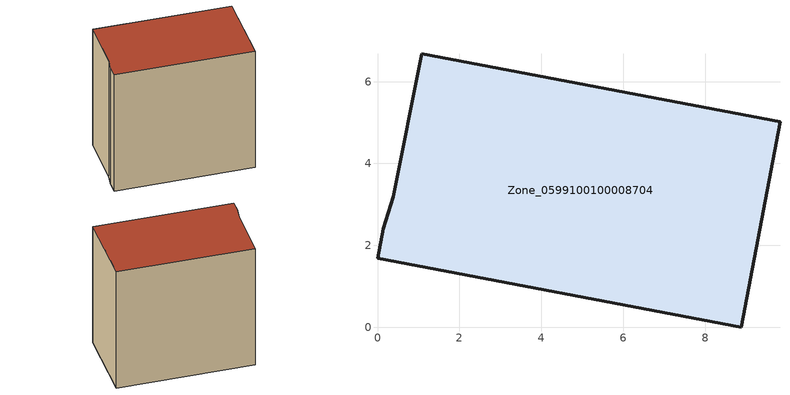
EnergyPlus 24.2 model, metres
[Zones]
Zone_0599100100008704
 floor ground (C_G): 0.38,3.18 1.08,6.68 9.83,5.02 8.88,0 0,1.68 0.14,2.4 z0
 wall outside (C_F): 8.88,0 9.83,5.02 1.08,6.68 0.38,3.18 0.14,2.4 0,1.68 8.88,0 z0:8.7
 roof outside (C_R): 0.38,3.18 0.14,2.4 0,1.68 8.88,0 9.83,5.02 1.08,6.68 z8.7
[BUILDING]
Pand.0599100100008704: North Axis=0; Terrain=City; Loads Convergence Tolerance Value=0.04; Temperature Convergence Tolerance Value=0.4; Solar Distribution=FullExterior; Maximum Number of Warmup Days=25; Minimum Number of Warmup Days=1
[Site:Location]
Rotterdam.The.Hague.AP_ZH_NLD Design_Conditions: Latitude=51.96; Longitude=4.45; Time Zone=1; Elevation=-4.5
[SITE:GROUNDTEMPERATURE:BUILDINGSURFACE]
18, 18, 18, 18, 18, 18, 18, 18, 18, 18, 18, 18
[MATERIAL] Thermal Absorptance=0.9; Solar Absorptance=0.7; Visible Absorptance=0.7
Name | Roughness | Thickness | Conductivity | Density | Specific Heat
G.TI.2015-2018 | MediumSmooth | 0.15 | 0.0428571 | 540 | 1210
F.TI.2015-2018 | Rough | 0.3 | 0.0666667 | 1920 | 840
R.TI.2015-2018 | MediumRough | 0.2 | 0.0333333 | 1500 | 1000
[CONSTRUCTION]
C_G: G.TI.2015-2018
C_F: F.TI.2015-2018
C_R: R.TI.2015-2018
[ZONE]
Zone_0599100100008704: Type=1; Multiplier=1; Ceiling Height=Autocalculate; Volume=Autocalculate; Floor Area=autocalculate; Part of Total Floor Area=Yes
[ZONEINFILTRATION:DESIGNFLOWRATE]
Infil_Zone_0599100100008704: Zone or ZoneList or Space or SpaceList=Zone_0599100100008704; Schedule=AlwaysOn; Design Flow Rate Calculation Method=Flow/Area; Flow Rate per Floor Area=0.0015; Constant Term Coefficient=1; Temperature Term Coefficient=0; Velocity Term Coefficient=0; Velocity Squared Term Coefficient=0
[HVACTEMPLATE:ZONE:IDEALLOADSAIRSYSTEM]
Zone_0599100100008704: Maximum Heating Supply Air Temperature=50; Minimum Cooling Supply Air Temperature=13; Maximum Heating Supply Air Humidity Ratio=0.0156; Minimum Cooling Supply Air Humidity Ratio=0.0077; Heating Limit=NoLimit; Cooling Limit=NoLimit; Dehumidification Control Type=ConstantSensibleHeatRatio; Cooling Sensible Heat Ratio=0.7; Dehumidification Setpoint=60; Humidification Control Type=None; Humidification Setpoint=30; Outdoor Air Method=None; Outdoor Air Flow Rate per Person=0.00944; Outdoor Air Flow Rate per Zone Floor Area=0; Outdoor Air Flow Rate per Zone=0; Demand Controlled Ventilation Type=None; Outdoor Air Economizer Type=NoEconomizer; Heat Recovery Type=None; Sensible Heat Recovery Effectiveness=0.7; Latent Heat Recovery Effectiveness=0.65
[ZONECONTROL:THERMOSTAT]
ThermostatControl_Zone_0599100100008704: Zone or ZoneList=Zone_0599100100008704; Control Type Schedule=DualSetpointControlType; Control 1=Thermostat_Zone_0599100100008704; Temperature Difference Between Cutout And Setpoint=0
[THERMOSTATSETPOINT:DUALSETPOINT]
Thermostat_Zone_0599100100008704: Heating Setpoint Temperature Schedule=HeatingSetpoint_Zone_0599100100008704; Cooling Setpoint Temperature Schedule=CoolingSetpoint_Zone_0599100100008704
[SCHEDULE:COMPACT]
HeatingSetpoint_Zone_0599100100008704: Through: 12/31, For: AllDays, Until: 24:00, 21
CoolingSetpoint_Zone_0599100100008704: Through: 12/31, For: AllDays, Until: 24:00, 24
DualSetpointControlType: Through: 12/31, For: AllDays, Until: 24:00, 4
AlwaysOn: Through: 12/31, For: AllDays, Until: 24:00, 1
